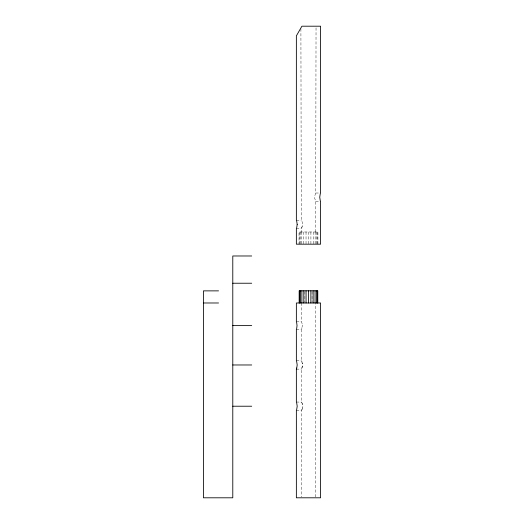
<?xml version="1.0" encoding="UTF-8"?>
<svg xmlns="http://www.w3.org/2000/svg" width="524" height="524" viewBox="0 0 524 524"><rect width="100%" height="100%" fill="white"/><g stroke="black" fill="none" stroke-linecap="round" stroke-linejoin="round"><path stroke-width="0.39" stroke-dasharray="2.62 1.97" d="M315.664 231.988L315.717 201.34L314.341 197.175L315.736 193.015L316.038 27.838M315.284 496.981L315.638 302.983M302.695 404.718L301.483 402.059L301.424 369.132L302.846 364.973L301.411 360.807L301.352 329.399L302.466 325.614L301.975 323.092M300.907 28.827L301.261 220.257C304.359 223.918 300.684 228.051 301.28 231.988M302.027 227.154L301.516 228.117M302.741 366.047L301.66 368.68M302.204 409.165L301.497 410.384L301.66 496.981M302.269 408.969L302.944 406.218L302.25 403.447M302.518 408.301L302.689 407.757M302.237 226.506L302.486 225.72M301.614 328.889L301.935 328.293M302.034 409.48L301.739 409.938M315.736 193.015L318.965 193.015M315.717 201.34L318.959 201.34M296.361 220.257L301.261 220.257M296.361 228.582L301.274 228.582M296.361 321.828L301.339 321.828L302.178 323.721M296.361 329.399L301.352 329.399M296.361 360.807L301.411 360.807M296.361 369.132L301.424 369.132M296.361 402.059L301.483 402.059M296.361 410.384L301.497 410.384M301.726 402.504L302.047 403.002M302.355 362.791L302.734 363.892M301.752 361.364L302.112 362.025M301.3 302.983L301.339 321.828M317.917 244.177L317.917 231.988L299.027 231.988L299.027 244.177M317.596 231.988L317.596 244.177M316.653 231.988L316.653 244.177M315.147 231.988L315.147 244.177M313.195 231.988L313.195 244.177M312.055 291.613L312.055 302.171M310.915 231.988L310.915 244.177M308.472 231.988L308.472 244.177M306.029 231.988L306.029 244.177M304.889 291.613L304.889 302.171M303.75 231.988L303.75 244.177M301.791 231.988L301.791 244.177M300.291 231.988L300.291 244.177M299.348 231.988L299.348 244.177"/><path stroke-width="0.79" d="M296.748 367.914L297.2 364.973L296.748 362.025A4.218 0.55 -90 0 0 296.361 360.807L296.361 329.399A3.832 0.498 -90 0 0 296.715 328.293L297.043 325.614L296.715 322.941A3.832 0.498 -90 0 0 296.361 321.828L296.361 302.983L320.583 302.983L320.583 497.8L296.361 497.8L296.361 410.384A4.218 0.55 -90 0 0 296.748 409.165L297.2 406.218L296.748 403.277A4.218 0.55 -90 0 0 296.361 402.059L296.361 369.132M251.71 255.981L232.787 255.981L232.787 497.8L203.417 497.8L203.417 290.872L218.554 290.872M232.787 283.229L251.71 283.229M203.417 302.983L218.554 302.983M232.787 325.614L251.71 325.614M232.787 364.973L251.71 364.973M232.787 406.218L251.71 406.218M317.773 302.983L317.773 290.8L299.165 290.8L299.165 302.983M317.459 290.8L317.459 302.983M316.529 290.8L316.529 302.983M315.048 290.8L315.048 302.983M313.123 290.8L313.123 302.983M310.883 290.8L310.883 302.983M308.472 290.8L308.472 302.983M306.062 290.8L306.062 302.983M303.822 290.8L303.822 302.983M301.889 290.8L301.889 302.983M300.416 290.8L300.416 302.983M299.486 290.8L299.486 302.983M296.748 368.025A4.218 0.55 -90 0 1 296.361 369.243M297.2 224.423L296.748 227.364A4.218 0.55 -90 0 1 296.361 228.582L296.361 244.177L320.583 244.177L320.583 201.34A4.218 0.55 -90 0 1 320.19 200.116L319.745 197.175L320.197 194.234A4.218 0.55 -90 0 1 320.583 193.015L320.583 26.2L301.916 26.2L296.361 35.881L296.361 220.257A4.218 0.55 -90 0 1 296.748 221.475L297.2 224.423"/></g></svg>
